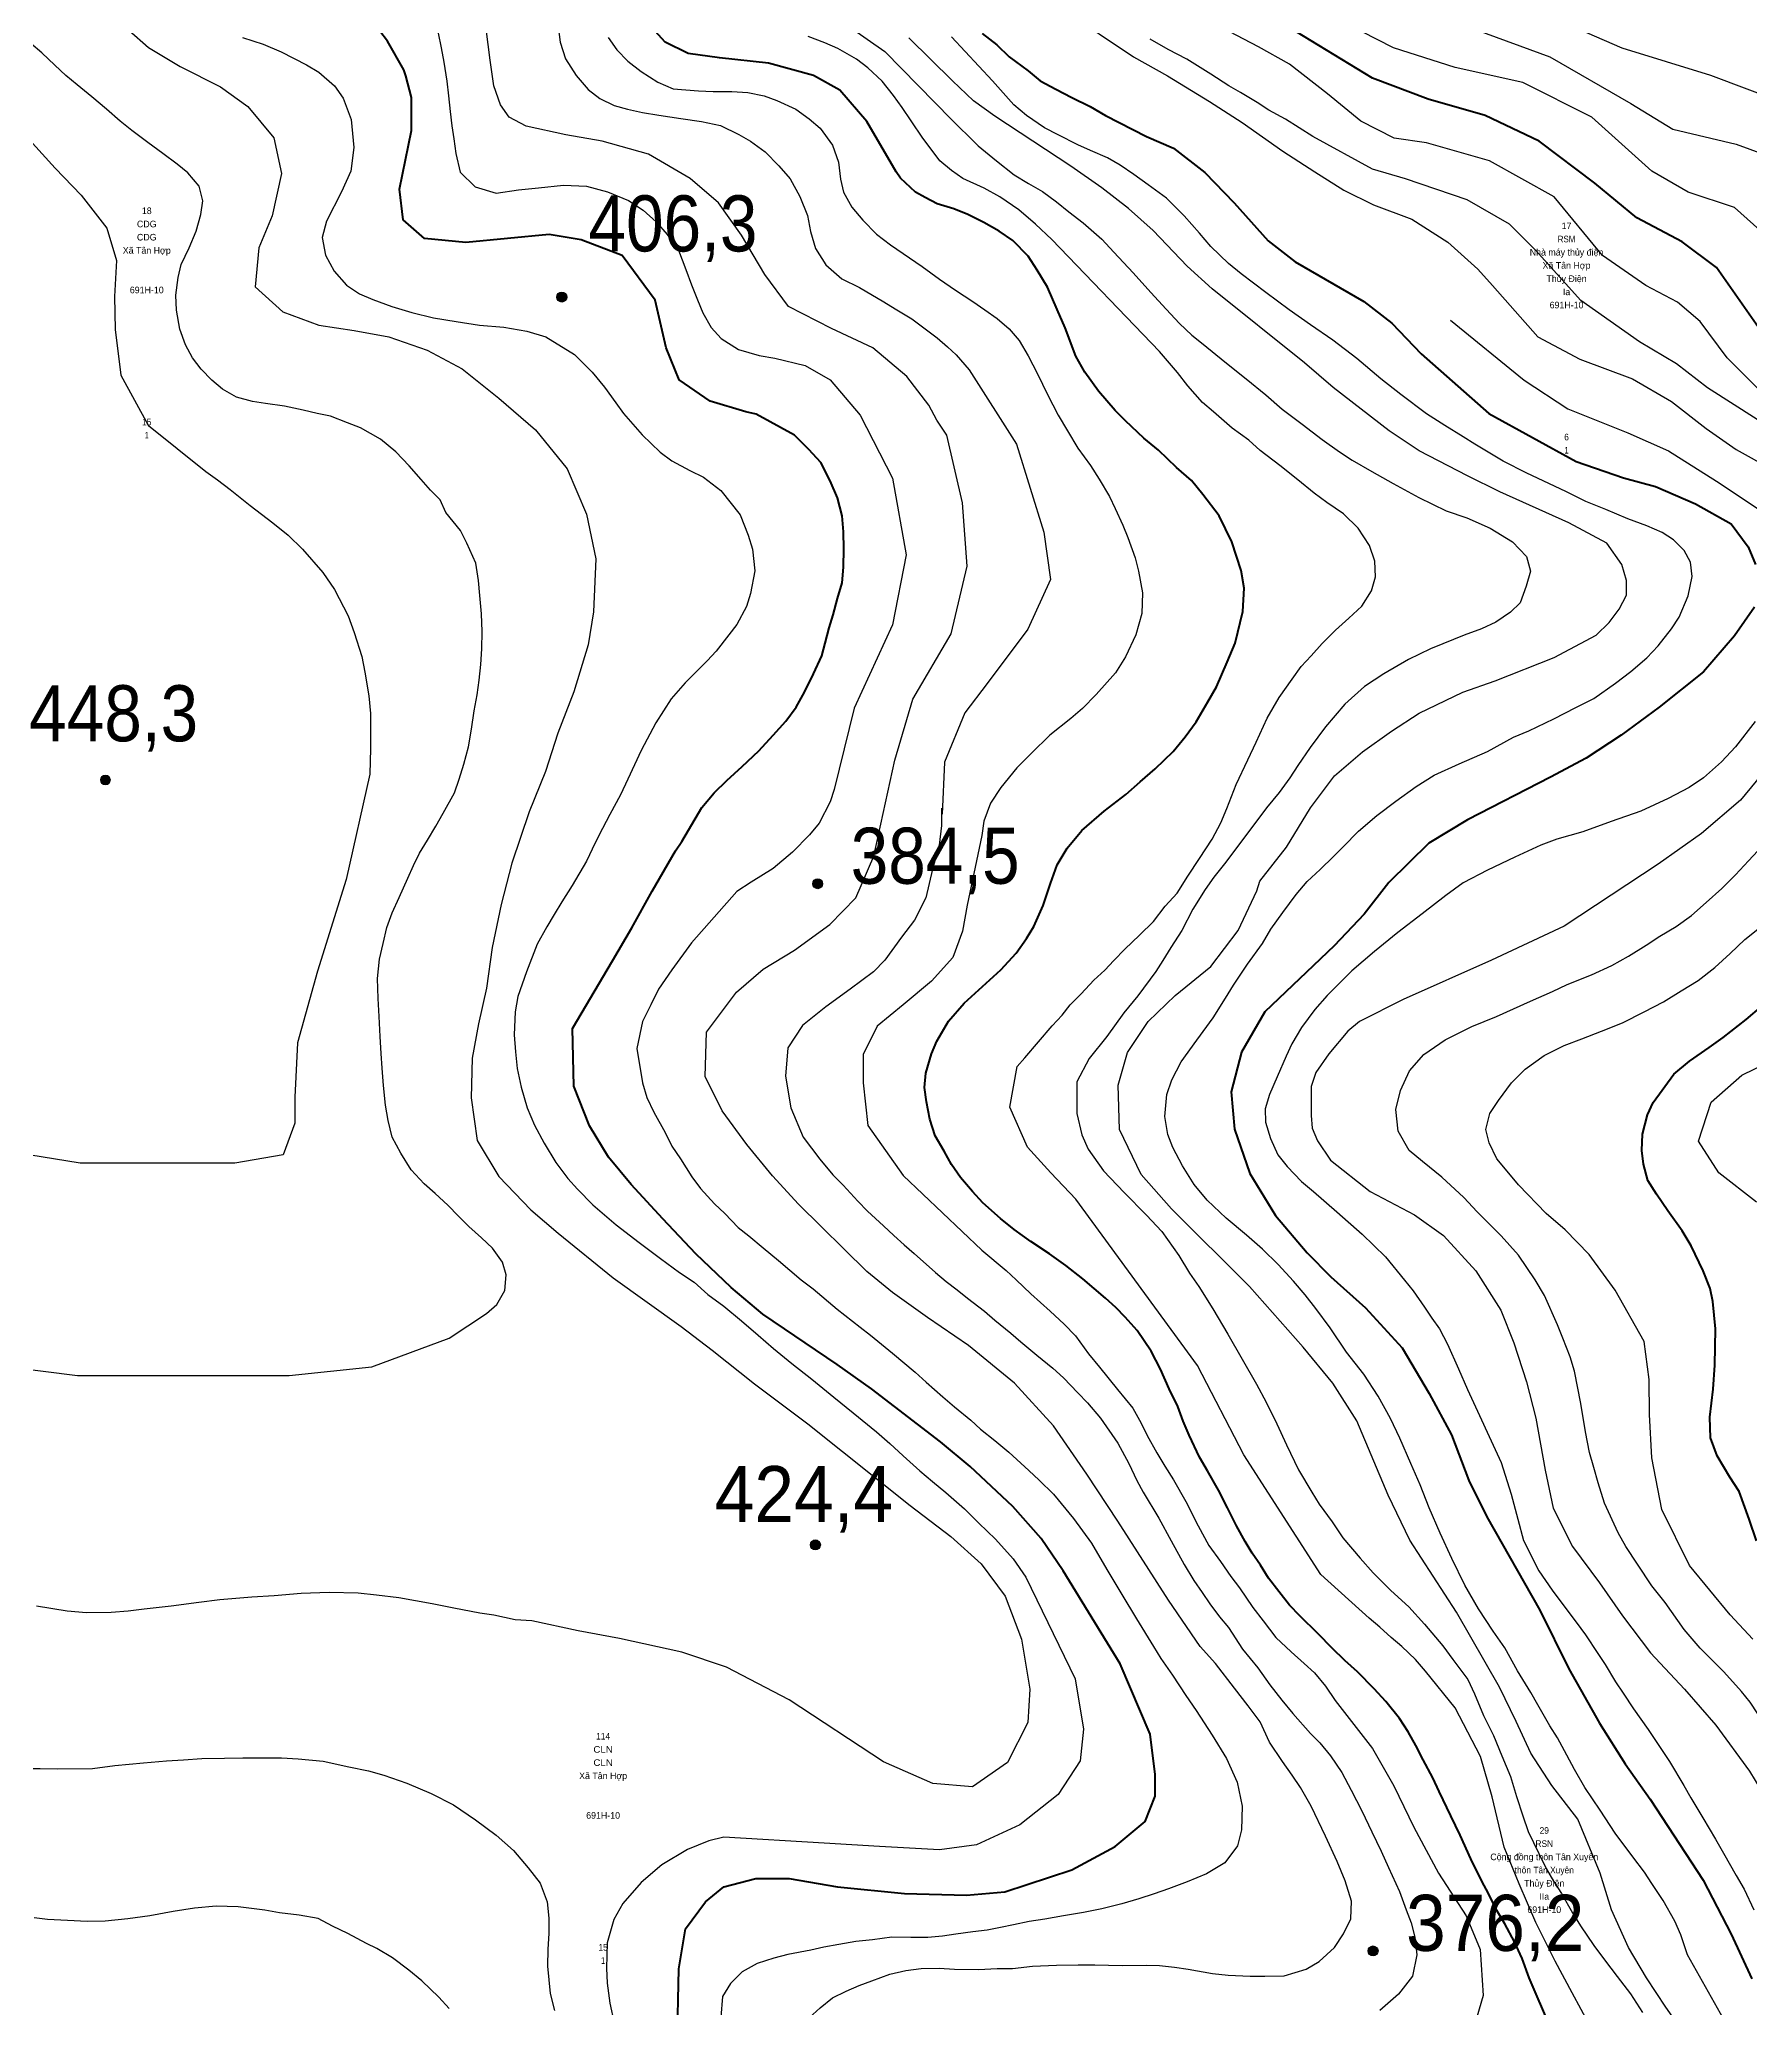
# Model space of a CAD drawing. Header units: metres. Extents: x 549268 to 556659, y 1838059 to 1844558.
# Drawn here: x 551896 to 552415, y 1841270 to 1841867 of the extents above; entities that cross this region are included whole.
import ezdxf
from ezdxf.enums import TextEntityAlignment as Align

# ---------------------------------------------------------------- set-up
doc = ezdxf.new("R2010")
doc.units = ezdxf.units.M
doc.header["$LTSCALE"] = 0.8
for name, color, linetype, lineweight in [('1', 7, 'Continuous', 25), ('2', 7, 'Continuous', 53), ('5', 7, 'Continuous', 13)]:
    doc.layers.add(name, color=color, linetype=linetype, lineweight=lineweight)
doc.layers.add('15', color=7, linetype='Continuous')

msp = doc.modelspace()

# ---------------------------------------------------------------- hatches: boundary and pattern name
at = {"layer": '5'}
for points in [[(552056.2, 1841789.17, 1), (552053.2, 1841789.17, 1)], [(551917.88, 1841642.81, 1), (551914.88, 1841642.81, 1)], [(552133.76, 1841611.35, 1), (552130.76, 1841611.35, 1)], [(552133.06, 1841410.97, 1), (552130.06, 1841410.97, 1)], [(552302.08, 1841287.91, 1), (552299.08, 1841287.91, 1)]]:
    msp.add_hatch(color=256, dxfattribs=at).paths.add_polyline_path(points)

# ---------------------------------------------------------------- linework, layer by layer
at = {"layer": '1'}
for points in [[(552265.82, 1841865.03), (552254.86, 1841870.8), (552242.21, 1841878.56), (552232.1, 1841886.89), (552220.38, 1841899.69), (552211.01, 1841909.28), (552201.82, 1841916.44), (552187.39, 1841926.05), (552177.94, 1841931.09), (552164.87, 1841937.11), (552154.52, 1841943.08), (552143.72, 1841951.72), (552137.61, 1841960.16), (552129.55, 1841980.03), (552124.7, 1841989.8), (552117.53, 1841998.37), (552116.55, 1842000)], [(552295.83, 1841907.53), (552320.42, 1841890.66), (552344.56, 1841878.35), (552375.99, 1841864.68), (552402.86, 1841856.47), (552425.64, 1841847.81), (552436.11, 1841838.7), (552443.4, 1841823.2), (552454.33, 1841801.32), (552462.84, 1841789.09)], [(552261.67, 1841905.7), (552307.67, 1841879.72), (552331.81, 1841870.15), (552354.13, 1841861.94), (552378.72, 1841847.81), (552391.48, 1841840.06), (552410.61, 1841835.51), (552421.99, 1841831.4), (552430.19, 1841822.74), (552437.02, 1841808.61), (552450.76, 1841782.5)], [(552485.32, 1841748.26), (552460.25, 1841760.75), (552448.41, 1841768.5), (552438.85, 1841776.71), (552428.83, 1841791.29), (552419.72, 1841807.7), (552410.15, 1841816.36), (552396.03, 1841820.92), (552385.1, 1841827.3), (552366.88, 1841843.71), (552345.93, 1841854.2), (552325.43, 1841858.75), (552306.76, 1841864.68), (552282.62, 1841876.99)], [(551917.52, 1841875.29), (551929.46, 1841864.85), (551939, 1841859.04), (551951.31, 1841852.93), (551959.58, 1841846.96), (551967.38, 1841837.43), (551969.77, 1841826.57), (551966.96, 1841813.77), (551962.86, 1841804.05), (551961.74, 1841792.24), (551970.2, 1841784.74), (551981.09, 1841780.65), (551991.8, 1841779.01), (552002.28, 1841777.07), (552013.94, 1841773.08), (552024.5, 1841767.4), (552035.59, 1841758.54), (552046.78, 1841748.91), (552056.3, 1841737.13), (552062.17, 1841723.34), (552065.03, 1841709.82), (552064.3, 1841693.78), (552062.71, 1841683.72), (552058.38, 1841669.57), (552053.46, 1841657.02), (552049.73, 1841645.4), (552044.78, 1841633.11), (552039.59, 1841617.55), (552036.35, 1841605.08), (552033.57, 1841592.03), (552031.86, 1841579.75), (552029.45, 1841568.94), (552027.52, 1841558.46), (552027.2, 1841546.49), (552029.08, 1841533.49), (552035.62, 1841522.64), (552045.31, 1841512.57), (552053.6, 1841505.43), (552070.32, 1841491.96), (552090.85, 1841477.14), (552100.3, 1841470.02), (552113.11, 1841459.82), (552129.28, 1841447.71), (552160.26, 1841422.92), (552172.58, 1841413.56), (552181.79, 1841405.24), (552189.12, 1841395.4), (552193.99, 1841382.39), (552196.52, 1841367.27), (552195.98, 1841357.09), (552189.83, 1841345.04), (552179.22, 1841337.61), (552167.15, 1841338.7), (552152.2, 1841345.26), (552123.66, 1841364), (552104.65, 1841373.95), (552091.11, 1841378.48), (552072.18, 1841382.6), (552059.66, 1841384.95), (552045.64, 1841387.93), (552040.6, 1841388.22), (552034.09, 1841389.65), (552029.83, 1841390.24), (552021.97, 1841391.82), (552015.37, 1841393.14), (552005.34, 1841394.95), (551998.5, 1841395.73), (551993.01, 1841396.37), (551984.21, 1841396.5), (551975.66, 1841396.25), (551967.48, 1841395.53), (551960.79, 1841395.11), (551951.08, 1841394.3), (551944.65, 1841393.5), (551936.31, 1841392.36), (551928.15, 1841391.44), (551923.32, 1841390.84), (551918.16, 1841390.5)], [(552053.29, 1841873.38), (552054.16, 1841866.43), (552055.83, 1841861.42), (552059.08, 1841856.33), (552062.74, 1841852.09), (552066.21, 1841849.39), (552070.54, 1841847.18), (552074.59, 1841846.12), (552079.16, 1841845.12), (552084.09, 1841844.3), (552090.75, 1841843.31), (552097, 1841842.39), (552102.78, 1841841.15), (552108.34, 1841838.45), (552111.86, 1841836.4), (552116.31, 1841833.17), (552120.49, 1841828.99), (552123.87, 1841824.97), (552126.89, 1841819.6), (552129.17, 1841813.87), (552130.04, 1841809.02), (552131.6, 1841803.86), (552134.7, 1841798.89), (552139.54, 1841794.66), (552144.96, 1841792.07), (552152.29, 1841787.76), (552155.7, 1841785.57), (552160.78, 1841782.55), (552168.42, 1841776.84), (552171.63, 1841774.1), (552174.26, 1841771.65), (552178.21, 1841767.13), (552192.56, 1841744.57), (552200.75, 1841717.9), (552202.8, 1841703.54), (552195.97, 1841688.5), (552183.67, 1841672.09), (552176.84, 1841663.2), (552170.69, 1841648.16), (552170.01, 1841632.44)], [(552140.84, 1841871.83), (552152.56, 1841863.58), (552172.84, 1841842.98), (552180.37, 1841835.47), (552180.89, 1841834.96), (552186.42, 1841830.43), (552191.77, 1841826.26), (552196.16, 1841823.54), (552200.37, 1841821.2), (552204.68, 1841818.08), (552208.33, 1841815), (552212.67, 1841811.63), (552218.38, 1841806.72), (552222.01, 1841802.73), (552227.88, 1841796.54), (552233.2, 1841790.54), (552237.88, 1841785.51), (552241.95, 1841781.18), (552245.66, 1841777.6), (552249.13, 1841774.9), (552255.68, 1841769.57), (552262.07, 1841764.36), (552268.04, 1841759.49), (552273.02, 1841755.15), (552279.07, 1841750.68), (552285.14, 1841745.95), (552290.43, 1841742.3), (552294.28, 1841739.77), (552300.19, 1841736.33), (552306.66, 1841732.7), (552314.5, 1841728.45), (552322.72, 1841724.38), (552328.99, 1841722.29), (552336.05, 1841719.12), (552342.83, 1841715), (552347.04, 1841710.57), (552348.25, 1841706.14), (552346.99, 1841701.55), (552345.14, 1841696.48), (552342.23, 1841693.64), (552337.78, 1841690.6), (552333.45, 1841688.62), (552328.21, 1841686.66), (552321.75, 1841684.02), (552318.02, 1841682.51), (552311.36, 1841679.33), (552303.8, 1841674.99), (552298.01, 1841671.13), (552292.01, 1841665.81), (552286.21, 1841658.95), (552281.51, 1841652.61), (552277.75, 1841647.18), (552275.34, 1841643.48), (552272.1, 1841639.03), (552268.24, 1841634.36), (552255.92, 1841617.93), (552252.32, 1841613.3), (552249.65, 1841609.57), (552245.95, 1841603.62), (552242.58, 1841597.19), (552239.3, 1841592.08), (552236.91, 1841588.13), (552234.73, 1841584.72), (552229.24, 1841577.37), (552225.05, 1841572.27), (552219.93, 1841565.1), (552214.5, 1841558.42), (552210.81, 1841551.29), (552210.83, 1841541.76), (552212.29, 1841535.28), (552214.27, 1841530.95), (552218.88, 1841524.34), (552225.18, 1841517.82), (552231.92, 1841510.95), (552236.6, 1841505.91), (552241.68, 1841498.71), (552244.96, 1841493.37), (552247.82, 1841489.29), (552252.06, 1841482.5), (552256.55, 1841474.83), (552260.89, 1841467.27), (552265.23, 1841459.72), (552268.13, 1841454.2), (552271.43, 1841447.69), (552274.32, 1841441.26)], [(552206.86, 1841876.08), (552227.94, 1841861.99), (552238.25, 1841856.27), (552251.04, 1841848.4), (552260.9, 1841842.11), (552273.27, 1841833.41), (552282.88, 1841827.09), (552291.74, 1841821.58), (552300.73, 1841817.13), (552312.3, 1841812.74), (552323.28, 1841805.81), (552332.34, 1841797.61), (552336.82, 1841792.66), (552350.48, 1841777.16), (552363.24, 1841770.32), (552379.18, 1841764.4), (552391.02, 1841757.56), (552401.5, 1841749.35), (552410.61, 1841742.97), (552431.1, 1841731.58)], [(552017.8, 1841727.74), (552014.91, 1841730.67), (552012.06, 1841733.85), (552008.47, 1841738), (552004.41, 1841742.25), (551999.79, 1841746.12), (551993.7, 1841749.49), (551989.74, 1841751.07), (551984.59, 1841753.03), (551980.58, 1841753.84), (551976.31, 1841754.84), (551970.63, 1841756.12), (551964.94, 1841756.87), (551960.95, 1841757.52), (551956.11, 1841758.83), (551951.89, 1841761.3), (551948.65, 1841763.96), (551945.39, 1841767.31), (551942.74, 1841770.74), (551940.64, 1841774.69), (551938.89, 1841779.46), (551937.94, 1841785.24), (551937.76, 1841789.74), (551938.48, 1841795.05), (551939.37, 1841798.99), (551941.72, 1841804.11), (551943.85, 1841809.13), (551945.29, 1841814.15), (551945.93, 1841818.29), (551944.82, 1841822.83), (551941.41, 1841826.85), (551938.1, 1841829.42), (551933.78, 1841832.64), (551929.22, 1841836.06), (551924.4, 1841839.68), (551920.83, 1841842.45), (551916.7, 1841846.07), (551912.31, 1841849.9), (551907.87, 1841853.48), (551904.37, 1841856.34), (551901.07, 1841859.46), (551897.15, 1841863.19), (551893.74, 1841865.98)], [(551957.96, 1841867.88), (551964.23, 1841865.79), (551969.61, 1841863.46), (551977.28, 1841859.58), (551981.09, 1841857.31), (551985.79, 1841853.19), (551988.47, 1841849.48), (551990.85, 1841842.98), (551991.65, 1841834.46), (551990.72, 1841827.29), (551987.97, 1841821.07), (551983.34, 1841812.13), (551982.12, 1841807.27), (551983.05, 1841801.9), (551985.75, 1841797.01), (551989.41, 1841792.77), (551993.4, 1841790.13), (551997.4, 1841788.41), (552003.16, 1841786.26), (552009.25, 1841784.53), (552015.86, 1841782.88), (552022.66, 1841781.77), (552029.72, 1841780.69), (552037.12, 1841780.04), (552044.06, 1841778.82), (552049.9, 1841777.07), (552058.53, 1841771.74), (552063.9, 1841766.4), (552067.6, 1841761.9), (552071.07, 1841757.11), (552073.43, 1841753.88), (552079.08, 1841747.4), (552084.56, 1841742.2), (552088.03, 1841739.5), (552093.48, 1841736.65), (552097.66, 1841734.56), (552102.87, 1841730.51), (552108.76, 1841723.14), (552111.21, 1841717.05), (552112.53, 1841712.77), (552113.22, 1841706.2), (552111.85, 1841699.36), (552110.65, 1841695.42), (552107.8, 1841689.97), (552105.32, 1841686.79), (552101.5, 1841681.87), (552098.73, 1841678.91), (552092.12, 1841672.21), (552087.89, 1841667.37), (552083.18, 1841660.12), (552078.74, 1841651.73), (552074.74, 1841643), (552072.45, 1841638.27), (552069.27, 1841632.39), (552067.06, 1841628.06), (552064.86, 1841623.74), (552062.16, 1841618.17), (552057.85, 1841610.84), (552054.68, 1841605.87), (552052.41, 1841602.06), (552050.14, 1841598.25), (552047.27, 1841593.06), (552044, 1841584.68), (552041.41, 1841577.18), (552040.56, 1841572.5), (552040.25, 1841565.53), (552040.64, 1841560.36), (552041.13, 1841555.32), (552042.35, 1841549.73), (552044.19, 1841543.43), (552046.4, 1841538.22), (552049.31, 1841532.7)], [(552017.24, 1841869.14), (552018.19, 1841864.69), (552018.99, 1841860.34), (552019.84, 1841854.57), (552020.39, 1841850.2), (552020.86, 1841845.42), (552021.4, 1841841.05), (552022.03, 1841837.08), (552022.57, 1841832.7), (552023.94, 1841827), (552028.41, 1841822.59), (552034.79, 1841820.64), (552041.59, 1841821.62), (552047.66, 1841822.25), (552055.26, 1841823.07), (552062.22, 1841822.76), (552068.57, 1841821.07), (552074.91, 1841818.47), (552079.33, 1841815.49), (552083.3, 1841811.94), (552086.64, 1841808.17), (552090.12, 1841803.38), (552092.29, 1841797.51), (552094.04, 1841792.9), (552095.79, 1841788.28), (552097.45, 1841784.44), (552099.97, 1841779.92), (552102.99, 1841776.64), (552108.25, 1841773.25), (552114.49, 1841771.41), (552119.28, 1841770.7), (552128.44, 1841768.45), (552136.07, 1841764.12), (552145.17, 1841753.33), (552154.98, 1841734.31), (552159.08, 1841711.07), (552154.98, 1841689.87), (552143.36, 1841664.57), (552137.22, 1841639.96), (552136.08, 1841636.15), (552132.7, 1841629.72), (552129.74, 1841626.22), (552124.66, 1841620.88), (552118.74, 1841615.96), (552112.07, 1841611.86), (552107.72, 1841608.97), (552093.99, 1841593.41), (552088.09, 1841585.22), (552083.99, 1841579.36), (552081.7, 1841574.63), (552079.19, 1841569.61), (552077.47, 1841561.43), (552079.16, 1841551.06), (552080.51, 1841546.52), (552082.63, 1841542.08), (552086.01, 1841535.97), (552088.1, 1841531.79), (552090.67, 1841527.93), (552094.09, 1841522.48), (552096.74, 1841519.03), (552100.99, 1841514.33), (552104.09, 1841511.45), (552108.16, 1841507.13), (552111.34, 1841504.65), (552115.71, 1841501.01), (552120.38, 1841497.15), (552127.24, 1841491.35), (552130.86, 1841488.53), (552138.16, 1841482.39)], [(552197.38, 1841283.24), (552204.64, 1841283.63), (552211.17, 1841283.66), (552216.27, 1841283.64), (552224.52, 1841283.5), (552231.82, 1841283.63), (552235.89, 1841283.48), (552240.39, 1841283), (552244.52, 1841282.34), (552251.87, 1841281.03), (552256.63, 1841280.58), (552263.33, 1841280.24), (552267.77, 1841280.27), (552273.64, 1841280.35), (552280.31, 1841282.36), (552284.2, 1841284.68), (552288.9, 1841288.92), (552291.65, 1841293.05), (552293.82, 1841297.64), (552294.06, 1841303.02), (552292.12, 1841309.18), (552289.69, 1841315.02), (552286.12, 1841322.67), (552281.85, 1841331.81), (552278.54, 1841337.4), (552276.11, 1841341.15), (552273.1, 1841345.35), (552269.24, 1841351.13), (552266.38, 1841357.31), (552262.77, 1841362.21), (552258.57, 1841367.57), (552252.86, 1841374.97), (552248.15, 1841380.22), (552238.57, 1841394.18), (552223.21, 1841418.13), (552213.86, 1841432.37), (552203.68, 1841447.04), (552191.88, 1841459.98), (552177.92, 1841471.38), (552165.58, 1841479.86), (552154.88, 1841487.48), (552147.18, 1841493.87), (552126.39, 1841514.23), (552118.58, 1841522.82), (552110.78, 1841532.32), (552103.31, 1841542.5), (552098.13, 1841552.93), (552098.59, 1841566.32), (552107.6, 1841578.47), (552115.76, 1841585.46), (552125.23, 1841591.18), (552135.89, 1841598.97), (552143.8, 1841607.1), (552149.31, 1841619.76), (552155.66, 1841648.85), (552161.13, 1841667.31), (552172.74, 1841687.13), (552177.53, 1841707.65), (552176.16, 1841726.79), (552171.38, 1841747.3), (552168.32, 1841751.87), (552165.91, 1841756.45), (552159.25, 1841765.09), (552148.96, 1841773.79), (552136.43, 1841779.62), (552123.4, 1841786.29), (552116.22, 1841796.03), (552109.15, 1841807.98), (552102.22, 1841817.75), (552093.65, 1841825.11), (552080.93, 1841832.47), (552066.95, 1841836.43), (552055.95, 1841838.3), (552043.95, 1841840.95), (552038.7, 1841843.65), (552036.11, 1841847.4), (552034.1, 1841853.17), (552032.95, 1841860.95), (552031.8, 1841870.47)], [(552068.74, 1841867.86), (552071.43, 1841864.15), (552074.74, 1841860.64), (552078.79, 1841857.49), (552083.76, 1841854.32), (552088.45, 1841852.29), (552096.11, 1841851.68), (552100.58, 1841851.46), (552106.19, 1841851.5), (552111.06, 1841851.2), (552116.03, 1841850.12), (552119.85, 1841848.77), (552125.67, 1841846.1), (552129.69, 1841843.2), (552133.05, 1841840.36), (552136.7, 1841835.19), (552138.52, 1841830.06), (552139.16, 1841824.92), (552140.04, 1841820.98), (552142.57, 1841816.46), (552145.94, 1841812.44), (552150.12, 1841808.26), (552154.32, 1841805), (552160.04, 1841801.01), (552163.89, 1841798.48), (552169.21, 1841794.57), (552174.06, 1841791.26), (552179.32, 1841787.87), (552182.9, 1841785.31), (552186.63, 1841782.64), (552190.28, 1841779.57), (552193.34, 1841776.03), (552196.01, 1841771.4), (552198.92, 1841765.88), (552201.92, 1841759.6), (552205.19, 1841753.34), (552208, 1841748.6), (552211.13, 1841743.37), (552214.93, 1841738.1), (552217.53, 1841733.98), (552220.67, 1841728.75), (552222.43, 1841725.06), (552224.76, 1841719.99), (552226.27, 1841716.26), (552228.48, 1841710.13), (552229.51, 1841706.08), (552230.71, 1841699.57), (552230.45, 1841693.27), (552228.65, 1841686.77), (552225.56, 1841680.12), (552222.51, 1841675.29), (552216.67, 1841668.68), (552212.49, 1841664.5), (552208.95, 1841661.45), (552202.66, 1841656.35), (552197.07, 1841650.95), (552192.66, 1841646.48), (552187.79, 1841640.52), (552184.59, 1841635.81), (552182.66, 1841630.34), (552182.03, 1841625.95), (552177.54, 1841604.86), (552176.11, 1841596.95), (552173.24, 1841589.05), (552166.8, 1841581.87), (552158.2, 1841574.69), (552150.33, 1841568.22), (552146.03, 1841559.6)], [(552316.46, 1841372.7), (552313.4, 1841376.24), (552309.25, 1841380.17), (552306.04, 1841382.9), (552302.65, 1841386), (552299.43, 1841388.74), (552284.75, 1841401.97), (552261.45, 1841438.26), (552247.34, 1841465.33), (552210.53, 1841515.75), (552202.91, 1841523.75), (552195.84, 1841531.55), (552190.45, 1841543.59), (552192.67, 1841555.93), (552195.04, 1841558.58), (552203.34, 1841568.26), (552206.33, 1841571.51), (552208.81, 1841574.69), (552212.06, 1841577.97), (552215.98, 1841582.12), (552219.26, 1841585.14), (552222.03, 1841588.1), (552225.39, 1841591.52), (552229.83, 1841595.73), (552234.01, 1841599.91), (552237.61, 1841604.54), (552241.16, 1841608.51), (552244.44, 1841613.63), (552247.95, 1841619.03), (552251.79, 1841624.86), (552254.45, 1841629.77), (552256.25, 1841634.17), (552259.13, 1841641.46), (552262.63, 1841648.95), (552265.11, 1841654.22), (552268.51, 1841661.57), (552272.17, 1841667.78), (552276.05, 1841673.35), (552278.83, 1841677.23), (552281.82, 1841680.48), (552285.15, 1841684.16), (552289.22, 1841688.19), (552293.21, 1841691.83), (552297.2, 1841695.46), (552300.14, 1841700.14), (552301.31, 1841704.33), (552301.1, 1841709.14), (552299.47, 1841713.9), (552296.07, 1841719.1), (552291.6, 1841723.5), (552286.6, 1841726.93), (552282.73, 1841729.71), (552277.78, 1841733.79), (552272.28, 1841738.07), (552266.35, 1841742.69), (552262.96, 1841745.79), (552257.92, 1841749.47), (552252.22, 1841754.38), (552248.86, 1841757.23), (552244.44, 1841762.29), (552241.32, 1841766.34), (552235.82, 1841772.71), (552203.23, 1841806.66), (552198.22, 1841811.26), (552193.23, 1841815.6), (552187.51, 1841819.59), (552182.75, 1841822.13), (552176.24, 1841825.11), (552172.8, 1841827.55), (552169.29, 1841830.51), (552166.64, 1841833.97), (552164.13, 1841837.31), (552160.6, 1841842.62), (552157.88, 1841846.59), (552155.2, 1841850.31), (552151.79, 1841854.58), (552147.49, 1841858.62), (552144.02, 1841861.32), (552138.4, 1841864.54), (552134.39, 1841866.26), (552129.33, 1841868.11)], [(552395.8, 1841261.68), (552389.34, 1841270.81), (552383.43, 1841279.74), (552378, 1841288.98), (552372.85, 1841300.32), (552369.41, 1841311.47), (552362.67, 1841327.82), (552354.8, 1841338.08), (552348.4, 1841347.86), (552343.96, 1841357.48), (552338.93, 1841367.8), (552325.91, 1841390.57), (552311.69, 1841412.44), (552305.12, 1841426.09), (552295.63, 1841448.61), (552288.4, 1841459.98), (552279.42, 1841470.9), (552263.13, 1841489.3), (552239.53, 1841512.84), (552230.34, 1841523.22), (552223.77, 1841536.87), (552223.32, 1841550.29), (552226.11, 1841560.18), (552232.45, 1841569.56), (552240.64, 1841577.47), (552251.44, 1841586.31), (552259.69, 1841597.2), (552265.35, 1841609.23), (552266.28, 1841612.18), (552274.37, 1841622.42), (552281.57, 1841634.34), (552288.91, 1841644.08), (552297.34, 1841651.35), (552306.15, 1841657.64), (552314.55, 1841663.1), (552327.76, 1841669.42), (552337.58, 1841672.85), (552355.5, 1841679.89), (552368.15, 1841686.66), (552372.17, 1841690.49), (552375.21, 1841694.55), (552377.43, 1841698.81), (552377.43, 1841703.27), (552376.02, 1841708.14), (552371.41, 1841714.56), (552359.87, 1841720.77), (552338.99, 1841730.09), (552329.17, 1841734.96), (552314.6, 1841742.61), (552305.42, 1841748.59), (552288.47, 1841761.78), (552279.76, 1841769.25), (552251.79, 1841791.69), (552244.2, 1841798.53), (552233.9, 1841809.3), (552226.45, 1841816.02), (552218.4, 1841822.28), (552209.02, 1841828.89), (552185.99, 1841844.04), (552179.47, 1841848.64), (552173.15, 1841854.71), (552159.85, 1841867.7)], [(552377.76, 1841721.98), (552371.13, 1841724.81), (552365.09, 1841727.19), (552359.23, 1841730.12), (552353.82, 1841732.71), (552347.16, 1841735.79), (552340.04, 1841739.48), (552331.44, 1841744.54), (552327.88, 1841746.84), (552322.37, 1841750.2), (552316.82, 1841753.82), (552309.04, 1841759.64), (552302.96, 1841764.37), (552295.66, 1841770.52), (552288.43, 1841776.14), (552281.58, 1841780.78), (552275.13, 1841785.33), (552268.08, 1841790.59), (552260.58, 1841796.18), (552256.79, 1841799.37), (552251.45, 1841804.45), (552247.93, 1841808.58), (552243.37, 1841813.76), (552238, 1841819.1), (552232.39, 1841823.23), (552228.08, 1841826.35), (552223.95, 1841829.1), (552220.13, 1841831.37), (552214.89, 1841833.59), (552211.15, 1841835.34), (552205.15, 1841838.38), (552200.97, 1841840.47), (552195.54, 1841844.24), (552191.74, 1841847.42), (552185.19, 1841854.71), (552172.84, 1841868.02)], [(552416.98, 1841752.09), (552401.95, 1841761.66), (552392.54, 1841768.94), (552381.34, 1841775.57), (552363.53, 1841788.08), (552349.78, 1841803.4), (552341.89, 1841811.31), (552329.08, 1841818.64), (552310.4, 1841825.02), (552300.41, 1841827.9), (552282.3, 1841837.82), (552274.07, 1841843.07), (552269.02, 1841845.83), (552265.46, 1841848.13), (552260.38, 1841851.16), (552256.86, 1841853.2), (552251.46, 1841856.71), (552244.1, 1841861.27), (552238.5, 1841864.23), (552233.02, 1841867.34)], [(552417.89, 1841760.75), (552407.87, 1841770.78), (552399.68, 1841781.72), (552392.84, 1841787.65), (552383.28, 1841792.66), (552370.07, 1841801.78), (552355.49, 1841819.55), (552335.91, 1841830.49), (552316.78, 1841835.96), (552307.02, 1841837.37), (552296.91, 1841842.46), (552286.79, 1841850.79), (552275.3, 1841859.73), (552265.82, 1841865.03)], [(551891.38, 1841839.09), (551901.17, 1841828.25), (551909.07, 1841820.03), (551916.79, 1841810.1), (551919.71, 1841800.22), (551919.12, 1841789.38), (551919.34, 1841779.29), (551921.07, 1841765.5), (551929.32, 1841750.32), (551929.43, 1841750.24), (551946.77, 1841736.26), (551950.36, 1841733.81), (551954.2, 1841730.82), (551960.21, 1841725.98), (551967.12, 1841720.77), (551971.74, 1841717.01), (551976.13, 1841712.73), (551982.31, 1841705.69), (551985.85, 1841700.54), (551989.93, 1841692.57), (551991.82, 1841687.5), (551994.07, 1841680.26), (551994.96, 1841675.45), (551996.24, 1841668.29), (551996.71, 1841662.94), (551996.74, 1841655.04), (551996.69, 1841652.33), (551996.5, 1841644.6), (551989.36, 1841612.69), (551980.69, 1841584.88), (551974.63, 1841563.14), (551973.76, 1841546.63), (551973.76, 1841538.81), (551970.29, 1841529.24), (551955.56, 1841526.64), (551929.56, 1841526.64), (551908.76, 1841526.64), (551881.9, 1841530.98)], [(552324.07, 1841782.17), (552346.38, 1841763.94), (552359.59, 1841755.28), (552377.81, 1841747.99), (552390.11, 1841742.52), (552404.69, 1841733.4), (552425.18, 1841719.73)], [(551887.1, 1841464.91), (551907.9, 1841462.3), (551923.49, 1841462.3), (551945.16, 1841462.3), (551972.03, 1841462.3), (551997.16, 1841464.91), (552020.56, 1841473.6), (552031.88, 1841481.07), (552034.99, 1841483.84), (552037.45, 1841488.06), (552037.86, 1841492.78), (552036.68, 1841496.7), (552033.7, 1841500.93), (552030.39, 1841504.04), (552026.52, 1841507.47), (552023.37, 1841510.6), (552020.19, 1841513.89), (552016.3, 1841517.46), (552013.01, 1841520.43), (552009.04, 1841524.61), (552005.88, 1841529.66), (552003.28, 1841534.55), (552002.03, 1841539.61), (552001.3, 1841544.27), (552000.63, 1841550.24), (552000.29, 1841555.41), (551999.96, 1841559.9), (551999.62, 1841565.07), (551999.4, 1841571.1), (551999.03, 1841576.57), (551998.81, 1841582.6), (551999.45, 1841588.51), (552000.55, 1841593.25), (552001.63, 1841598.13), (552003.3, 1841602.56), (552005.4, 1841607.19), (552008.05, 1841613.04), (552009.79, 1841616.87), (552011.62, 1841620.62), (552013.97, 1841624.52), (552016.5, 1841628.82), (552018.77, 1841632.78), (552022.15, 1841638.88), (552023.62, 1841643.05), (552024.97, 1841647.59), (552026.38, 1841652.9), (552027.33, 1841658.16), (552028.16, 1841663.78), (552029.09, 1841668.65), (552029.62, 1841673.01), (552030.18, 1841677.76), (552030.5, 1841682.55), (552030.61, 1841687.78), (552030.32, 1841693.19), (552029.86, 1841698.73), (552029.44, 1841703.28), (552028.63, 1841708.54), (552025.96, 1841714.57), (552023.95, 1841718.46), (552019.59, 1841723.9), (552017.8, 1841727.74)], [(552407.67, 1841265.73), (552395.9, 1841286.73), (552393.85, 1841292.75), (552392.01, 1841296.96), (552388.49, 1841303.18), (552385.1, 1841308.38), (552382.85, 1841311.76), (552379.27, 1841316.4), (552373.93, 1841323.57), (552369.4, 1841330.59), (552364.75, 1841337.45), (552361.58, 1841342.94), (552359.35, 1841347.23), (552356.47, 1841352.49), (552354.19, 1841356.12), (552350.52, 1841362.46), (552348.35, 1841366.24), (552344.4, 1841372.8), (552340.53, 1841379.76), (552337.02, 1841384.81), (552332.52, 1841391.56), (552328.36, 1841398.75), (552324.47, 1841406.89), (552320.9, 1841414.54), (552317.59, 1841422.23), (552314.89, 1841429.21), (552312, 1841435.64), (552308.68, 1841443.32), (552305.86, 1841449.24), (552302.13, 1841456.09), (552297.77, 1841462.73), (552292.5, 1841469.39), (552287.53, 1841476.74), (552283.27, 1841482.61), (552280.01, 1841486.77), (552276.49, 1841490.91), (552271.81, 1841495.94), (552267.05, 1841500.57), (552262.21, 1841504.8), (552256.07, 1841510.04), (552250.3, 1841515.46), (552246.31, 1841520.19), (552242.85, 1841525.9), (552239.94, 1841531.42), (552238.4, 1841535.4), (552237.47, 1841540.77), (552238.07, 1841547.51), (552239.61, 1841551.88), (552242.46, 1841557.33), (552247.12, 1841563.93), (552252.15, 1841570.69), (552255.85, 1841576.64), (552258.23, 1841580.6), (552262.53, 1841587.01), (552267.11, 1841593.2), (552269.57, 1841597.56), (552273.26, 1841602.59), (552277.28, 1841608.06), (552280.57, 1841612), (552284.56, 1841615.63), (552288.63, 1841619.66), (552291.54, 1841622.51), (552296.17, 1841627.27), (552301.72, 1841632.01), (552307.44, 1841636.38), (552313.68, 1841640.82), (552319.14, 1841644.24), (552326.68, 1841647.67), (552335.22, 1841651.48), (552343.17, 1841655.74), (552347.76, 1841657.75), (552355.41, 1841661.31), (552362.04, 1841664.75), (552367.44, 1841667.52), (552374.05, 1841672.13), (552378.7, 1841675.72), (552383.54, 1841679.85), (552387.01, 1841683.42), (552391.06, 1841688.63), (552393.36, 1841692.18), (552396.08, 1841698.66), (552397.32, 1841704.43), (552396.77, 1841708.81), (552394.89, 1841712.36), (552391.61, 1841715.61), (552388.21, 1841717.79), (552383.51, 1841719.82), (552377.76, 1841721.98)], [(552416.38, 1841660.57), (552410.42, 1841652.9), (552406.15, 1841648.31), (552400.75, 1841643.46), (552396.41, 1841640.57), (552390.04, 1841637.16), (552381.76, 1841633.38), (552372.76, 1841630.17), (552364.12, 1841627.13), (552356.31, 1841624.85), (552351.43, 1841623.06), (552343.52, 1841619.46), (552335.27, 1841615.43), (552327.91, 1841611.64), (552322.63, 1841607.84), (552315.49, 1841602.25), (552308.1, 1841596.62), (552300.99, 1841590.77), (552294.14, 1841584.95), (552286.71, 1841577.49), (552282.93, 1841573.23), (552278.91, 1841567.76), (552276, 1841562.83), (552274.25, 1841559.08), (552271.5, 1841552.86), (552269.16, 1841547.47), (552267.88, 1841543.13), (552267.99, 1841539.1), (552269.51, 1841534.19), (552271.7, 1841529.24), (552274.5, 1841525.67), (552278.85, 1841521.12), (552282.5, 1841518.05), (552289.55, 1841511.87), (552297.31, 1841505.13), (552304.3, 1841498.3), (552310.15, 1841491.19), (552312.78, 1841487.99), (552316.14, 1841483.05), (552318.39, 1841479.68), (552320.75, 1841476.45), (552323.16, 1841471.78), (552326.44, 1841464.35), (552329.19, 1841458.03), (552339.39, 1841435.92), (552342.42, 1841426.37), (552344.41, 1841418.78), (552346.13, 1841412.33), (552350.8, 1841403.12), (552354.81, 1841397.22), (552357.78, 1841393.28), (552362.15, 1841387.55), (552364.98, 1841383.73), (552368.7, 1841378.05), (552370.95, 1841374.67), (552374.08, 1841369.45), (552376.33, 1841366.07), (552379.55, 1841361.25), (552383.98, 1841355.01), (552390.41, 1841345.36), (552394.72, 1841338.06), (552396.89, 1841334.28), (552400.52, 1841328.2), (552404.33, 1841321.75), (552406.83, 1841317.49), (552410.67, 1841310.79), (552413.01, 1841306.64), (552416.02, 1841300.35)], [(552426.17, 1841653.99), (552411.9, 1841636.73), (552400.07, 1841626.61), (552386.99, 1841617.25), (552358.5, 1841598.54), (552336.46, 1841588.19), (552309.68, 1841576.28), (552296.43, 1841569.63), (552292.91, 1841566.63), (552287.2, 1841559.85), (552283.21, 1841554.12), (552281.83, 1841549.95), (552281.83, 1841544.73), (552281.83, 1841541.08), (552282.17, 1841537.26), (552283.73, 1841533.44), (552287.72, 1841527.53), (552299.7, 1841518.05), (552313.18, 1841511), (552321.91, 1841504.71), (552331.77, 1841494.02), (552339.31, 1841482.16), (552343.26, 1841472.24), (552347.04, 1841460.36), (552349.94, 1841449.41), (552352.73, 1841433.66), (552355.17, 1841422.14), (552361, 1841410.48), (552369.22, 1841399.48), (552376.16, 1841389.5), (552384.66, 1841378.27), (552394.95, 1841367.23), (552404.45, 1841356.37), (552414.68, 1841342.35), (552421.51, 1841331.07)], [(552169.8, 1841634.29), (552169.76, 1841628.99), (552169.07, 1841623.03), (552167.1, 1841615.73), (552165.05, 1841607.11), (552161.59, 1841600.28), (552157.65, 1841595.21), (552152.65, 1841588.19), (552149.17, 1841584.62), (552142.11, 1841579.43), (552134.68, 1841574.06), (552127.69, 1841568.35), (552123.17, 1841561.65), (552122.54, 1841553.08), (552124.13, 1841543.48), (552127.86, 1841534.54), (552130.37, 1841531.19), (552132.87, 1841527.85), (552136.86, 1841523.12), (552140, 1841519.98), (552144.39, 1841515.17), (552147.38, 1841512.15), (552152.25, 1841507.66), (552155.35, 1841504.79), (552158.45, 1841501.91), (552161.52, 1841499.29), (552167.99, 1841493.56), (552171.2, 1841490.83), (552174.53, 1841488.24), (552177.71, 1841485.76), (552182.78, 1841481.82), (552185.99, 1841479.09), (552190.8, 1841475.12), (552193.87, 1841472.49), (552198.68, 1841468.52), (552203.48, 1841464.55), (552206.73, 1841461.56), (552211.09, 1841457.01), (552214.08, 1841453.98), (552217.92, 1841449.37), (552223.18, 1841441.79), (552226.55, 1841435.68), (552229.03, 1841430.51), (552230.91, 1841426.95), (552235.68, 1841419.06), (552239.41, 1841412.21), (552243.32, 1841404.99), (552246.28, 1841400.13), (552248.82, 1841396.53), (552251.07, 1841393.15), (552254.04, 1841389.21), (552256.8, 1841385.9), (552261.02, 1841379.37), (552265.65, 1841373.68), (552269.3, 1841368.52), (552272.88, 1841363.87), (552276.26, 1841359.85), (552281.58, 1841353.85), (552284.42, 1841350.94), (552287.65, 1841347.03), (552291.16, 1841341.98), (552293.92, 1841336.58), (552297.19, 1841330.32), (552300.19, 1841324.04), (552303.02, 1841318.12), (552305.21, 1841313.17), (552308.6, 1841305.88), (552310.59, 1841300.38), (552312.13, 1841296.4), (552313.19, 1841292.09), (552313.87, 1841286.68), (552312.58, 1841280.25), (552308.3, 1841274.75), (552302.64, 1841269.87)], [(552399.71, 1841379.7), (552394.83, 1841385.36), (552389.1, 1841393.53), (552385.08, 1841398.52), (552380.73, 1841405.16), (552377.19, 1841410.46), (552374.84, 1841414.61), (552370.71, 1841423.63), (552368.77, 1841429.79), (552367.53, 1841434.47), (552366.18, 1841439.01), (552365.01, 1841445.26), (552363.55, 1841453.83), (552361.67, 1841463.66), (552360.35, 1841467.93), (552358.07, 1841473.66), (552356.52, 1841477.65), (552352.54, 1841486.55), (552349.73, 1841491.3), (552344.61, 1841498.76), (552339.44, 1841504.64), (552334.97, 1841509.05), (552332.12, 1841511.96), (552328.05, 1841516.29), (552321.42, 1841522.38), (552315.6, 1841527.14), (552311.51, 1841530.55), (552308.17, 1841536.41), (552307.48, 1841542.98), (552308.86, 1841548.64), (552311.64, 1841554.61), (552315.99, 1841559.59), (552322.48, 1841564.06), (552330.47, 1841568.06), (552337.94, 1841571.08), (552348.32, 1841575.78), (552355.01, 1841578.7), (552359.45, 1841580.82), (552366.8, 1841583.7), (552372.97, 1841586.56), (552377.98, 1841589.41), (552383.31, 1841592.69), (552387.54, 1841595.43), (552392.4, 1841598.39), (552397.08, 1841601.72), (552401.55, 1841605.67), (552406.25, 1841609.92), (552410.43, 1841614.1), (552414.35, 1841618.25), (552417.23, 1841621.35)], [(552415.68, 1841382.36), (552408.77, 1841389.75), (552396.49, 1841404.71), (552388.13, 1841421.66), (552385.09, 1841437.38), (552384.4, 1841450.52), (552384.26, 1841461.12), (552382.73, 1841472.61), (552374, 1841488.22), (552366.06, 1841499), (552358.76, 1841506.47), (552353.09, 1841511.43), (552344.7, 1841520.06), (552341.18, 1841524.2), (552338.09, 1841527.99), (552335.79, 1841532.8), (552334.76, 1841536.85), (552335.99, 1841541.71), (552338.62, 1841545.69), (552342.53, 1841551.02), (552346.71, 1841555.2), (552352.47, 1841559.31), (552358.5, 1841562.28), (552363.85, 1841564.39), (552369.84, 1841566.7), (552376.19, 1841569.2), (552382.7, 1841572.49), (552388.59, 1841575.58), (552393.92, 1841578.86), (552399.15, 1841581.99), (552404.14, 1841586.01), (552408.83, 1841590.25), (552413.27, 1841594.47), (552417.66, 1841598.02)], [(552416.76, 1841514.86), (552405.42, 1841523.71), (552399.16, 1841533.37), (552403.03, 1841545.2), (552412.35, 1841553.36), (552431.4, 1841562.6)], [(552146.03, 1841559.6), (552146.03, 1841550.99), (552147.46, 1841538.06), (552158.2, 1841522.97), (552182.04, 1841500.28), (552189.34, 1841494.14), (552192.44, 1841491.26), (552196.88, 1841487.11), (552202.76, 1841481.83), (552206.91, 1841477.91), (552210.37, 1841474.29), (552214.31, 1841468.9), (552217.68, 1841464.88), (552223.1, 1841458.11), (552227.73, 1841452.42), (552230.25, 1841447.9), (552232.16, 1841444.09), (552235.04, 1841438.83), (552237.5, 1841434.83), (552240.11, 1841430.71), (552243.8, 1841424.12), (552247.6, 1841416.76), (552250.83, 1841410.76), (552254.3, 1841405.97), (552257.48, 1841401.4), (552260.13, 1841397.94), (552264.14, 1841392.04), (552267.26, 1841387.99), (552271.16, 1841382.86), (552275.74, 1841378.6), (552279.72, 1841375.04), (552282.82, 1841372.16), (552286.19, 1841368.14), (552289.09, 1841363.8), (552300.37, 1841349.26), (552306.89, 1841337.94), (552312.94, 1841325.4), (552320.45, 1841311.47), (552328.75, 1841298.53), (552332.99, 1841288.38), (552333.9, 1841274.36), (552329.86, 1841260.57)], [(552049.31, 1841532.7), (552052.91, 1841526.88), (552056.53, 1841521.97), (552059.41, 1841518.81), (552064.06, 1841514.03), (552071.21, 1841508), (552078.15, 1841502.6), (552084.63, 1841497.79), (552090.39, 1841493.54), (552094.81, 1841490.57), (552098.93, 1841486.9), (552103.81, 1841483.33), (552109.2, 1841478.91), (552114.18, 1841474.56), (552118.88, 1841470.45), (552124.41, 1841465.91), (552130.48, 1841461.18), (552137.17, 1841455.75), (552142.99, 1841450.99), (552150.11, 1841445.21), (552154.09, 1841441.66), (552158.2, 1841437.99), (552163.22, 1841433.39), (552167.01, 1841430.21), (552171.09, 1841426.8), (552176.8, 1841421.9), (552181.13, 1841417.6), (552186.17, 1841412.75), (552191.5, 1841406.75), (552195.32, 1841401.22), (552210.26, 1841370.38), (552212.79, 1841355.13), (552211.78, 1841345.48), (552205.19, 1841335.31), (552193.53, 1841326.16), (552180.36, 1841320.06), (552169.21, 1841318.54), (552150.97, 1841319.56), (552134.24, 1841320.57), (552103.79, 1841322.38), (552099.22, 1841321.29), (552092.76, 1841318.65), (552084.97, 1841314.02), (552078.72, 1841308.67), (552073.25, 1841302.24), (552070.45, 1841297.45), (552068.46, 1841290.4), (552068.25, 1841282.67), (552068.42, 1841278.12), (552069.31, 1841272.09), (552070.59, 1841265.98)], [(552138.16, 1841482.39), (552145.1, 1841476.99), (552148.29, 1841474.51), (552154.97, 1841469.08), (552161.84, 1841463.27), (552165.09, 1841460.28), (552170.21, 1841455.82), (552173.72, 1841452.86), (552178.67, 1841448.78), (552181.63, 1841446.01), (552185.97, 1841442.64), (552190.2, 1841439.11), (552196.26, 1841433.47), (552199.36, 1841430.59), (552203.69, 1841426.3), (552209.83, 1841418.96), (552215.2, 1841411.54), (552219.86, 1841403.5), (552224.46, 1841395.97), (552228.91, 1841388.56), (552234, 1841380.18), (552236.29, 1841376.54), (552239.79, 1841371.49), (552243.83, 1841365.34), (552247.01, 1841360.77), (552251.86, 1841353.28), (552256.14, 1841346.23), (552259.39, 1841339.06), (552260.94, 1841331.81), (552260.67, 1841324.59), (552259.45, 1841319.73), (552255.65, 1841314.56), (552250.06, 1841311.25), (552244.22, 1841308.82), (552238.61, 1841306.68), (552234.22, 1841305.22), (552229.57, 1841303.72), (552224.41, 1841302.17), (552218.33, 1841300.62), (552212.85, 1841299.55), (552206.71, 1841298.52), (552201.08, 1841297.55), (552196.33, 1841296.83), (552191.62, 1841295.85), (552187.68, 1841294.97), (552183.6, 1841294.2), (552179.23, 1841293.65), (552174.08, 1841293.01), (552170.11, 1841292.38), (552165.59, 1841291.95), (552160.49, 1841291.97), (552154.74, 1841292.03), (552148.82, 1841291.29), (552143.79, 1841290.79), (552138.67, 1841289.89), (552134.08, 1841289.06), (552130.14, 1841288.18), (552123.25, 1841286.79), (552118.94, 1841285.73), (552113.93, 1841284.06), (552109.41, 1841281.54), (552105.79, 1841278.08), (552103.41, 1841274.13), (552102.89, 1841267.79)], [(552274.32, 1841441.26), (552278, 1841433.75), (552281.99, 1841426.93), (552284.27, 1841423.29), (552288.21, 1841417.91), (552291.43, 1841413.08), (552296.64, 1841406.94), (552300.59, 1841402.47), (552305.96, 1841397.13), (552311.41, 1841392.19), (552316.12, 1841386.9), (552321.76, 1841380.42), (552324.77, 1841376.22), (552329.32, 1841370.13), (552331.29, 1841365.8), (552334.08, 1841359.23), (552337.05, 1841353.2), (552339.65, 1841346.99), (552342.26, 1841340.78), (552344.06, 1841334.74), (552345.97, 1841328.84), (552347.61, 1841324.08), (552350.79, 1841317.42), (552353.06, 1841312.87), (552355.23, 1841309.09), (552357.65, 1841305.34), (552361, 1841299.49), (552363.46, 1841295.49), (552367.46, 1841289.58), (552370.76, 1841285.16), (552374.52, 1841280.15), (552378.57, 1841274.9), (552382.28, 1841269.23)], [(551918.16, 1841390.5), (551910.62, 1841390.38), (551904.83, 1841390.88), (551895.46, 1841392.36)], [(552417.22, 1841359.81), (552414.82, 1841363.3), (552412.2, 1841366.5), (552406.88, 1841372.5), (552399.71, 1841379.7)], [(552366.4, 1841265.15), (552360.88, 1841275.16), (552355.79, 1841284.83), (552349.96, 1841296.48), (552344.9, 1841308.23), (552340.3, 1841319.37), (552336.66, 1841334.64), (552333.1, 1841346.81), (552325.51, 1841361.56), (552316.46, 1841372.7)], [(551896.59, 1841343.17), (551901.81, 1841343.11), (551912.42, 1841343.21), (551919.26, 1841344.06), (551927.93, 1841344.94), (551934.91, 1841345.51), (551940.08, 1841345.84), (551945.64, 1841346.23), (551952.47, 1841346.37), (551957.98, 1841346.45), (551963.19, 1841346.38), (551969.73, 1841346.38), (551974.77, 1841346.09), (551982.41, 1841345.41), (551990.18, 1841343.72), (551996.15, 1841342.53), (552000.72, 1841341.16), (552007.76, 1841338.77), (552015.1, 1841335.6), (552021.86, 1841332.15), (552028.55, 1841327.68), (552034.86, 1841322.95), (552040.02, 1841318.39), (552044.46, 1841313.12), (552048.1, 1841308.47), (552050.24, 1841302.81), (552050.76, 1841297.87), (552050.73, 1841293.17), (552050.5, 1841288.44), (552050.33, 1841283.31), (552051.15, 1841275.04), (552052.52, 1841269.8)], [(551890.26, 1841343.2), (551896.59, 1841343.17)], [(552020.53, 1841270.41), (552017.41, 1841273.94), (552012.27, 1841278.89), (552008.34, 1841282.08), (552003.35, 1841285.83), (551998.62, 1841288.69), (551995.53, 1841290.14), (551989.86, 1841293.19), (551985.21, 1841295.45), (551980.86, 1841297.74), (551975.06, 1841298.7), (551969.14, 1841299.5), (551964.67, 1841300.24), (551956.58, 1841301.23), (551949.95, 1841301.47), (551943.35, 1841300.88), (551936.96, 1841299.85), (551929.84, 1841298.58), (551923.13, 1841297.67), (551916.32, 1841296.97), (551910.89, 1841296.83), (551904.87, 1841297.15), (551898.85, 1841297.47), (551894.81, 1841297.89)], [(552129.7, 1841267.61), (552132.98, 1841270.63), (552136.77, 1841273.72), (552140.84, 1841275.66), (552144.8, 1841277.46), (552148.67, 1841278.86), (552154.17, 1841280.86), (552159, 1841281.98), (552163.63, 1841282.56), (552169.09, 1841282.72), (552173.71, 1841282.38), (552181.04, 1841282.25), (552186.62, 1841282.55), (552191.32, 1841282.62), (552197.38, 1841283.24)]]:
    msp.add_lwpolyline(points, dxfattribs=at)
at = {"layer": '2'}
for points in [[(552260.57, 1841706.3), (552257.79, 1841714.97), (552253.93, 1841722.85), (552248.95, 1841729.28), (552245.54, 1841733.56), (552240.99, 1841737.56), (552235.51, 1841742.76), (552231.14, 1841746.39), (552225.51, 1841751.7), (552222.37, 1841754.83), (552217.34, 1841760.61), (552213.23, 1841766.36), (552210.53, 1841771.25), (552207.23, 1841779.86), (552204.84, 1841785.44), (552201.91, 1841792.12), (552198.78, 1841797.35), (552196.03, 1841801.58), (552191.38, 1841806.36), (552187.25, 1841809.11), (552182.6, 1841811.79), (552177.73, 1841814.19), (552173.47, 1841815.88), (552168.44, 1841817.47), (552164.81, 1841819.37), (552161.86, 1841820.96), (552157.38, 1841825.18), (552156.04, 1841827.13), (552147.17, 1841842.35), (552138.93, 1841851.86), (552131.01, 1841856.3), (552117.39, 1841860.1), (552102.5, 1841861.69), (552093, 1841862.95), (552086.03, 1841866.44), (552080.01, 1841873.1)], [(552417.44, 1841779.9), (552404.69, 1841798.13), (552394.21, 1841805.88), (552380.55, 1841813.17), (552367.79, 1841823.66), (552350.94, 1841836.42), (552334.54, 1841844.17), (552317.23, 1841849.18), (552300.38, 1841855.56), (552274.87, 1841871.06)], [(552089.65, 1841259.07), (552090.16, 1841282.45), (552092.19, 1841294.65), (552098.27, 1841302.78), (552103.84, 1841307.36), (552113.47, 1841309.9), (552123.6, 1841309.9), (552138.3, 1841307.36), (552158.57, 1841305.32), (552177.32, 1841304.82), (552188.97, 1841305.83), (552209.24, 1841312.44), (552222.42, 1841319.56), (552231.54, 1841327.18), (552234.58, 1841334.8), (552234.58, 1841341.41), (552233.06, 1841353.61), (552223.94, 1841374.96), (552206.61, 1841403.15), (552199.96, 1841412.9), (552191.37, 1841422.57), (552178.49, 1841434.74), (552169.51, 1841442.16), (552148.55, 1841458.22), (552138.14, 1841465.62), (552115.6, 1841480.86), (552106.01, 1841488.99), (552095.29, 1841499.2), (552085.31, 1841509.75), (552075.73, 1841520.21), (552068.85, 1841528.51), (552063.14, 1841537.98), (552058.3, 1841550.01), (552057.94, 1841567.51), (552070.02, 1841588.02), (552075.91, 1841597.96), (552082.04, 1841609.1), (552089.21, 1841621.28), (552091.13, 1841624.12), (552097.1, 1841634.42), (552100.85, 1841638.94), (552104.69, 1841642.69), (552109.39, 1841646.93), (552114.42, 1841651.61), (552118.79, 1841656.34), (552122.57, 1841660.6), (552125.69, 1841664.9), (552128.27, 1841669.41), (552130.97, 1841674.97), (552133.56, 1841680.39), (552134.51, 1841684.29), (552135.76, 1841688.89), (552136.97, 1841692.83), (552138.3, 1841697.83), (552139.67, 1841702.58), (552140.12, 1841707.33), (552140.22, 1841712.83), (552140.09, 1841718.04), (552139.63, 1841722.82), (552138.29, 1841728.27), (552136.08, 1841733.48), (552133.17, 1841738.99), (552129.53, 1841742.98), (552125.21, 1841747.28), (552113.63, 1841753.65), (552110.45, 1841754.4), (552099.68, 1841757.66), (552099.68, 1841757.66), (552090.31, 1841764.08), (552086.36, 1841773.83), (552083.01, 1841788.23), (552073.01, 1841801.72), (552060.54, 1841806.55), (552050.9, 1841808.16), (552025.57, 1841805.75), (552013.11, 1841806.95), (552006.67, 1841812.59), (552005.47, 1841821.84), (552009.1, 1841839.61), (552009.16, 1841849.67), (552007.47, 1841856.18), (552006.85, 1841858.05), (552001.87, 1841866.77), (551999.56, 1841869.72)], [(552182.11, 1841869.08), (552186.6, 1841865.59), (552190.31, 1841862.01), (552196.07, 1841857.76), (552199.72, 1841854.69), (552204.48, 1841852.15), (552209.24, 1841849.61), (552214.8, 1841846.9), (552219.45, 1841844.22), (552231.94, 1841837.86), (552240.09, 1841834.33), (552249.57, 1841826.95), (552258.51, 1841817.69), (552268.75, 1841806.26), (552276.94, 1841799.89), (552297.77, 1841787.84), (552306.25, 1841781.25), (552315.18, 1841771.99), (552335.69, 1841753.92), (552362.16, 1841739.29), (552376.44, 1841734.39), (552386.19, 1841731.72), (552398.3, 1841726.46), (552409.08, 1841720.41), (552414.25, 1841713.42), (552416.48, 1841708.14)], [(552354.37, 1841264.7), (552347.92, 1841279.7), (552345.75, 1841285.57), (552343.42, 1841290.63), (552340.51, 1841296.15), (552338.05, 1841300.15), (552335.58, 1841305.33), (552333.55, 1841309), (552330.23, 1841315.77), (552326.98, 1841322.94), (552324.15, 1841328.86), (552320.61, 1841336.25), (552318.67, 1841340.32), (552315.76, 1841345.84), (552313.53, 1841350.13), (552311.18, 1841354.28), (552308.57, 1841358.4), (552304.41, 1841363.49), (552300.92, 1841367.37), (552295.84, 1841372.48), (552292.02, 1841375.92), (552288.16, 1841379.62), (552283.95, 1841384.06), (552278.43, 1841389.51), (552275.3, 1841392.65), (552272.03, 1841396.81), (552268.91, 1841400.87), (552266.45, 1841404.87), (552263.92, 1841408.47), (552261.78, 1841411.99), (552259.22, 1841416.77), (552256.46, 1841422.17), (552253.69, 1841427.58), (552250.35, 1841433.43), (552248, 1841437.58), (552244.82, 1841444.23), (552242.99, 1841448.45), (552241.38, 1841452.95), (552238.76, 1841458.24), (552236.19, 1841464.19), (552233.28, 1841469.71), (552229.1, 1841475.98), (552225.47, 1841479.97), (552222.62, 1841482.88), (552219.52, 1841485.75), (552212.65, 1841491.56), (552207.44, 1841495.61), (552202.56, 1841499.18), (552196.86, 1841502.91), (552191.83, 1841506.6), (552187.64, 1841509.86), (552182.33, 1841514.69), (552179.16, 1841518.08), (552175.5, 1841522.33), (552172.78, 1841526.3), (552170.58, 1841530.33), (552167.91, 1841534.96), (552166.24, 1841539.98), (552165.2, 1841545.21), (552164.65, 1841549.58), (552165.02, 1841553.94), (552166.77, 1841559.77), (552168.38, 1841563.63), (552171.94, 1841569.69), (552176.62, 1841575.11), (552182.25, 1841580.26), (552187.76, 1841585.26), (552192.36, 1841590.27), (552195.59, 1841594.73), (552197.75, 1841598.39), (552200.61, 1841604.76), (552202.78, 1841611.43), (552204.83, 1841617.04), (552207.85, 1841622.12), (552212.27, 1841627.51), (552219.12, 1841633.33), (552225.67, 1841638.45), (552230.03, 1841642.26), (552234.5, 1841646.22), (552239.98, 1841651.48), (552243.61, 1841655.85), (552246.96, 1841660.45), (552250.51, 1841666.51), (552253.09, 1841671.01), (552256.34, 1841678.47), (552258.75, 1841684.26), (552261.08, 1841693.83), (552261.5, 1841700.93), (552260.57, 1841706.3)], [(552416.16, 1841695.16), (552410.13, 1841686.46), (552400.72, 1841675.56), (552387.27, 1841664.87), (552375.78, 1841656.34), (552365.15, 1841649.46), (552354.4, 1841643.61), (552329.15, 1841630.7), (552317.49, 1841623.7), (552305.35, 1841611.73), (552297.87, 1841602.09), (552288.83, 1841592.54), (552267.73, 1841572.58), (552260.68, 1841560.27), (552257.61, 1841548.27), (552258.61, 1841536.98), (552263.21, 1841523.5), (552270.98, 1841510.76), (552280.64, 1841499.53), (552287.81, 1841492.17), (552298.3, 1841482.84), (552309.36, 1841470.73), (552317.63, 1841456.88), (552324.35, 1841444.28), (552329.63, 1841430.49), (552335.01, 1841419.43), (552351.1, 1841391.17), (552359.94, 1841373.37), (552369.16, 1841356.91), (552377, 1841344.57), (552384.54, 1841333.87), (552400.6, 1841309.37), (552409.16, 1841292.96), (552415.33, 1841279.4)], [(552389.96, 1841512.26), (552386.45, 1841517.31), (552383.85, 1841521.42), (552382.58, 1841526.36), (552382.07, 1841530.48), (552382.23, 1841535.46), (552383.72, 1841541.27), (552385.48, 1841545.01), (552391.72, 1841553.63), (552396.44, 1841557.62), (552402.46, 1841561.76), (552406.66, 1841564.77), (552413.68, 1841570.22), (552418.41, 1841574.21)], [(552416.83, 1841412.15), (552414.56, 1841418.79), (552411.55, 1841427.16), (552408.66, 1841431.51), (552404.85, 1841437.95), (552402.86, 1841443.45), (552402.6, 1841449.69), (552403.63, 1841458.18), (552404.16, 1841465.43), (552404.36, 1841476.43), (552403.59, 1841484.7), (552402.7, 1841488.64), (552400.6, 1841493.99), (552397.03, 1841501.64), (552394.25, 1841506.13), (552389.96, 1841512.26)]]:
    msp.add_lwpolyline(points, dxfattribs=at)
at = {"layer": '5', "lineweight": 25}
for centre in [(552054.7, 1841789.17), (552132.26, 1841611.35), (552131.56, 1841410.97), (552300.58, 1841287.91)]:
    msp.add_circle(centre, 1.5, dxfattribs=at)
at = {"layer": '5'}
msp.add_circle((551916.38, 1841642.81), 1.5, dxfattribs=at)

# ---------------------------------------------------------------- texts
at = {"layer": '15'}
for s, p in [('CDG', (551928.91, 1841810.32)), ('18', (551928.92, 1841814.32)), ('17', (552359.22, 1841809.75)), ('CDG', (551928.91, 1841806.32)), ('Xã Tân Hợp', (551928.91, 1841802.32)), ('Nhà máy thủy điện', (552359.22, 1841801.75)), ('Xã Tân Hợp', (552359.22, 1841797.75)), ('Thủy Điện', (552359.21, 1841793.75)), ('691H-10', (551928.91, 1841790.32)), ('691H-10', (552359.22, 1841785.75)), ('Ia', (552359.22, 1841789.75)), ('Xã Tân Hợp', (552067.22, 1841339.98)), ('691H-10', (552067.22, 1841327.98)), ('Cộng đồng thôn Tân Xuyên', (552352.47, 1841315.41)), ('Thủy Điện', (552352.46, 1841307.41)), ('IIa', (552352.47, 1841303.41)), ('691H-10', (552352.47, 1841299.41))]:
    msp.add_text(s, height=2, dxfattribs=at).set_placement(p, align=Align.CENTER)
for s, width, p in [('RSM', 0.9, (552359.22, 1841805.75)), ('15', 0.95, (551928.92, 1841750.32)), ('1', 0.75, (551928.91, 1841746.32)), ('6', 0.95, (552359.22, 1841745.75)), ('1', 0.75, (552359.22, 1841741.75)), ('114', 0.95, (552067.22, 1841351.98)), ('CLN', 1.1, (552067.22, 1841347.98)), ('CLN', 1.1, (552067.22, 1841343.98)), ('29', 0.95, (552352.47, 1841323.41)), ('RSN', 0.95, (552352.47, 1841319.41)), ('thôn Tân Xuyên', 0.95, (552352.47, 1841311.41)), ('15', 0.95, (552067.22, 1841287.98)), ('1', 0.75, (552067.22, 1841283.98))]:
    msp.add_text(s, height=2, dxfattribs=dict(at, width=width)).set_placement(p, align=Align.CENTER)
at = {"layer": '5'}
for s, width, p in [('406,3', 0.9, (552062.8, 1841803)), ('448,3', 0.9, (551893.29, 1841654.52)), ('384,5', 0.9, (552142.26, 1841611.35)), ('424,4', 0.95, (552101.05, 1841417.86)), ('376,2', 0.95, (552310.58, 1841287.91))]:
    msp.add_text(s, height=17, dxfattribs=dict(at, width=width)).set_placement(p)

doc.saveas('drawing.dxf')
